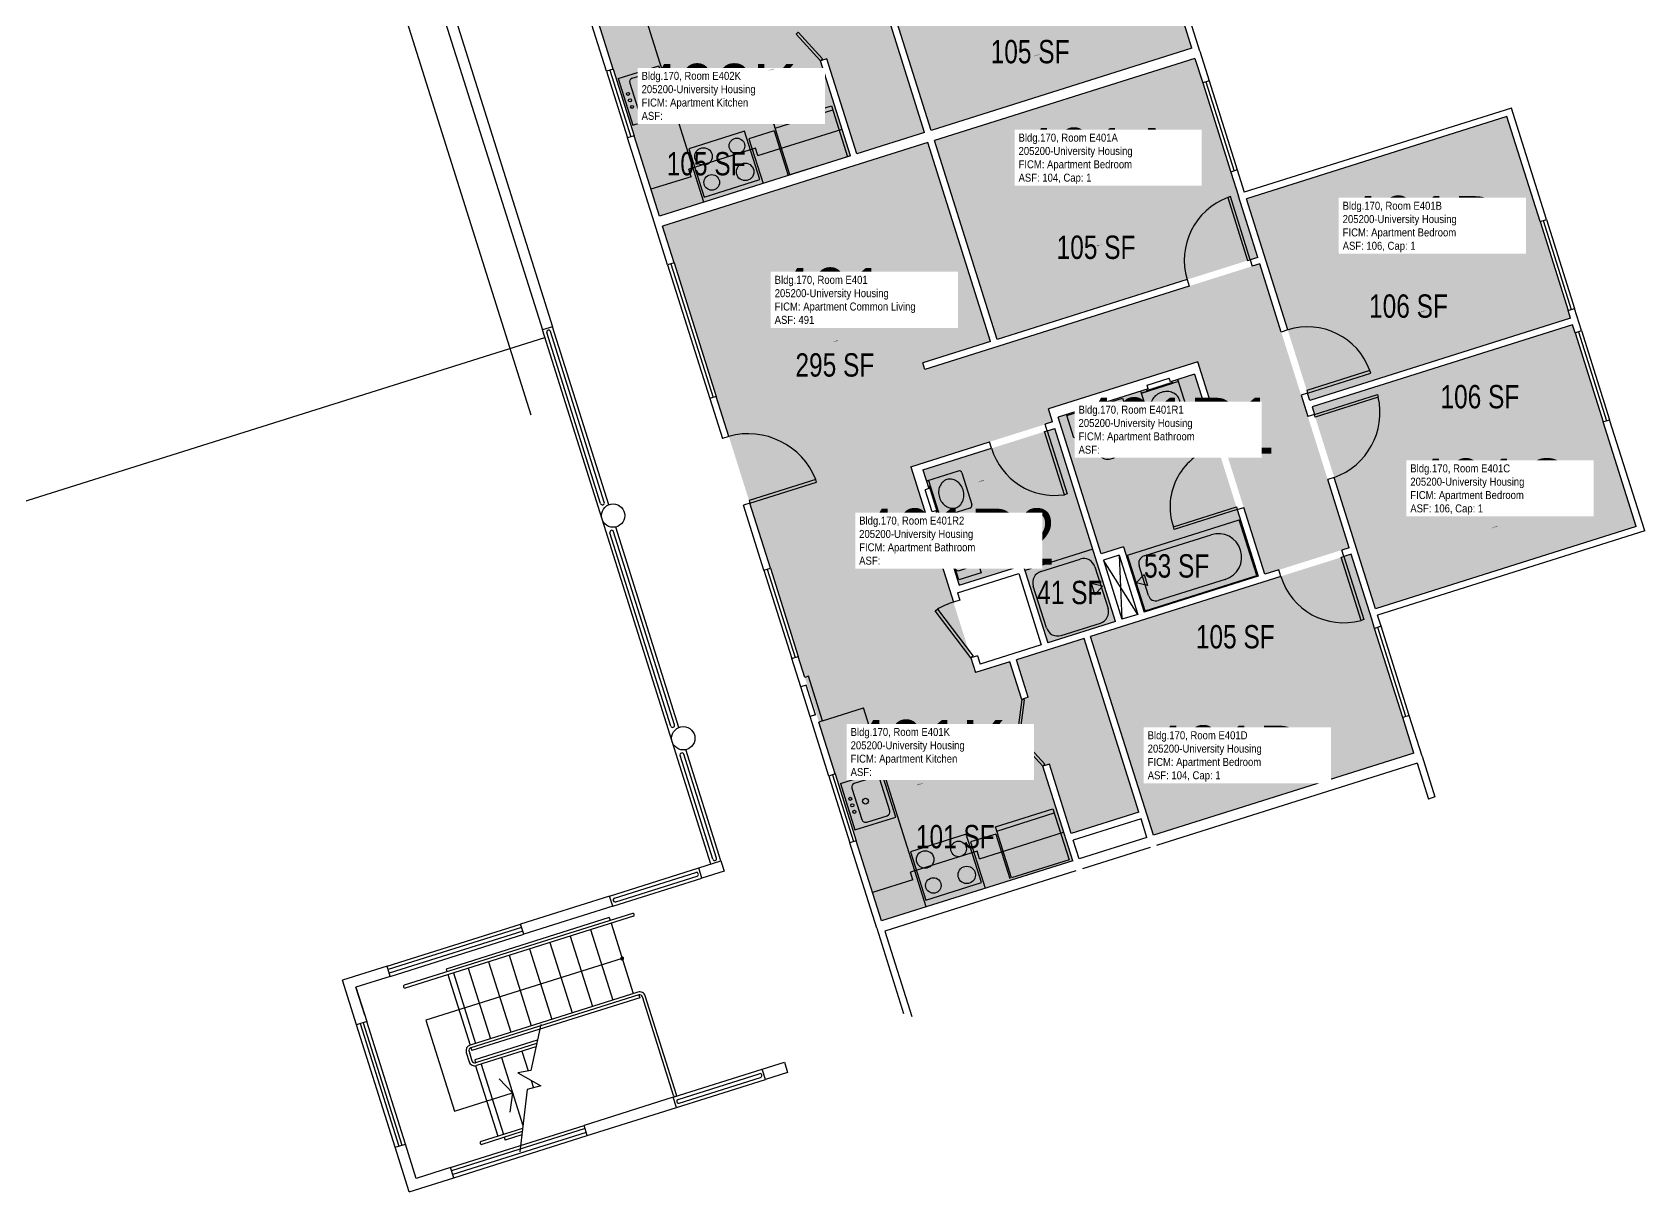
# Model space of a CAD drawing. Header units: inches. Extents: x -362 to 1240, y -1298 to 2007.
# Drawn here: x 411 to 1240, y -1298 to -702 of the extents above; entities that cross this region are included whole.
import ezdxf
from ezdxf.enums import TextEntityAlignment as Align

# ---------------------------------------------------------------- set-up
doc = ezdxf.new("R2010")
doc.units = ezdxf.units.IN
doc.header["$LTSCALE"] = 10
doc.header["$MEASUREMENT"] = 0
for name, color, linetype in [('A-DOOR', 2, 'CONTINUOUS'), ('A-FLOR', 3, 'CONTINUOUS'), ('A-GLAZ', 1, 'CONTINUOUS'), ('A-IDEN-RNUM', 7, 'CONTINUOUS'), ('A-IDEN-SNUM', 4, 'CONTINUOUS'), ('A-IDEN-VNUM', 4, 'CONTINUOUS'), ('A-ROOF', 2, 'CONTINUOUS'), ('A-WALL', 5, 'CONTINUOUS'), ('AREA-TEXT', 3, 'CONTINUOUS'), ('P-SANR-FIXT', 2, 'CONTINUOUS'), ('Rooms-Category-Color', 7, 'CONTINUOUS'), ('Rooms-College-Color', 7, 'CONTINUOUS'), ('Rooms-Department-Color', 7, 'CONTINUOUS'), ('Rooms-Division-Color', 7, 'CONTINUOUS'), ('Rooms-Information', 7, 'CONTINUOUS')]:
    doc.layers.add(name, color=color, linetype=linetype)
doc.styles.add('CP_AREA', font='arial.ttf', dxfattribs={"height": 15})
doc.styles.add('CP_ROOMSNUMBER', font='arial.ttf', dxfattribs={"height": 1})
doc.styles.add('CP_ROOMVNUMBER', font='arial.ttf', dxfattribs={"width": 0.85, "height": 0.075})

msp = doc.modelspace()

# ---------------------------------------------------------------- hatches: boundary and pattern name
at = {"layer": 'Rooms-Category-Color', "true_color": 0x728ef3}
for points in [[(974.72, -608.27), (1006.97, -710.56), (872.97, -752.8), (840.72, -650.51)], [(869.63, -753.86), (837.38, -651.57), (802.57, -662.55), (808.66, -681.85), (805.32, -682.91), (799.23, -663.6), (701, -694.57), (733.25, -796.85), (831.48, -765.88), (816.14, -717.24), (819.48, -716.19), (834.81, -764.83)], [(1040.88, -818.09), (1008.63, -715.8), (874.63, -758.04), (906.88, -860.33)], [(1067.74, -891.66), (1035.04, -787.94), (1169.04, -745.7), (1201.74, -849.42)], [(1087.92, -967.35), (1041.92, -821.43), (869.77, -875.7), (868.72, -872.36), (903.53, -861.39), (871.28, -759.1), (734.9, -802.1), (815.25, -1056.98), (895.85, -1031.57), (862.47, -925.71), (935.43, -902.71), (933.32, -896.03), (1010.09, -871.82), (1044.53, -981.03)], [(1101.49, -998.72), (1068.8, -895), (1202.79, -852.75), (1235.49, -956.47)], [(1041.19, -982.08), (1008.45, -878.24), (938.31, -900.22), (960.46, -970.44), (971.89, -966.83), (982.53, -1000.57)], [(967.75, -1005.23), (936.48, -906.05), (868.77, -927.39), (887.45, -986.64), (920.35, -976.27), (932.94, -1016.21)], [(954.99, -1012.93), (987.24, -1115.21), (1121.23, -1072.97), (1088.99, -970.68)], [(979.82, -1103.4), (951.64, -1013.98), (916.83, -1024.96), (922.92, -1044.27), (919.57, -1045.32), (913.49, -1026.01), (815.25, -1056.98), (847.5, -1159.27), (945.73, -1128.3), (930.4, -1079.66), (933.74, -1078.6), (945.01, -1114.37)]]:
    msp.add_hatch(color=171, dxfattribs=at).paths.add_polyline_path(points)
at = {"layer": 'Rooms-College-Color', "true_color": 0xadadad}
for points in [[(974.72, -608.27), (1006.97, -710.56), (872.97, -752.8), (840.72, -650.51)], [(869.63, -753.86), (837.38, -651.57), (802.57, -662.55), (808.66, -681.85), (805.32, -682.91), (799.23, -663.6), (701, -694.57), (733.25, -796.85), (831.48, -765.88), (816.14, -717.24), (819.48, -716.19), (834.81, -764.83)], [(1040.88, -818.09), (1008.63, -715.8), (874.63, -758.04), (906.88, -860.33)], [(1067.74, -891.66), (1035.04, -787.94), (1169.04, -745.7), (1201.74, -849.42)], [(1087.92, -967.35), (1041.92, -821.43), (869.77, -875.7), (868.72, -872.36), (903.53, -861.39), (871.28, -759.1), (734.9, -802.1), (815.25, -1056.98), (895.85, -1031.57), (862.47, -925.71), (935.43, -902.71), (933.32, -896.03), (1010.09, -871.82), (1044.53, -981.03)], [(1101.49, -998.72), (1068.8, -895), (1202.79, -852.75), (1235.49, -956.47)], [(1041.19, -982.08), (1008.45, -878.24), (938.31, -900.22), (960.46, -970.44), (971.89, -966.83), (982.53, -1000.57)], [(967.75, -1005.23), (936.48, -906.05), (868.77, -927.39), (887.45, -986.64), (920.35, -976.27), (932.94, -1016.21)], [(954.99, -1012.93), (987.24, -1115.21), (1121.23, -1072.97), (1088.99, -970.68)], [(979.82, -1103.4), (951.64, -1013.98), (916.83, -1024.96), (922.92, -1044.27), (919.57, -1045.32), (913.49, -1026.01), (815.25, -1056.98), (847.5, -1159.27), (945.73, -1128.3), (930.4, -1079.66), (933.74, -1078.6), (945.01, -1114.37)]]:
    msp.add_hatch(color=253, dxfattribs=at).paths.add_polyline_path(points)
at = {"layer": 'Rooms-Department-Color', "true_color": 0x604aed}
for points in [[(974.72, -608.27), (1006.97, -710.56), (872.97, -752.8), (840.72, -650.51)], [(869.63, -753.86), (837.38, -651.57), (802.57, -662.55), (808.66, -681.85), (805.32, -682.91), (799.23, -663.6), (701, -694.57), (733.25, -796.85), (831.48, -765.88), (816.14, -717.24), (819.48, -716.19), (834.81, -764.83)], [(1040.88, -818.09), (1008.63, -715.8), (874.63, -758.04), (906.88, -860.33)], [(1067.74, -891.66), (1035.04, -787.94), (1169.04, -745.7), (1201.74, -849.42)], [(1087.92, -967.35), (1041.92, -821.43), (869.77, -875.7), (868.72, -872.36), (903.53, -861.39), (871.28, -759.1), (734.9, -802.1), (815.25, -1056.98), (895.85, -1031.57), (862.47, -925.71), (935.43, -902.71), (933.32, -896.03), (1010.09, -871.82), (1044.53, -981.03)], [(1101.49, -998.72), (1068.8, -895), (1202.79, -852.75), (1235.49, -956.47)], [(1041.19, -982.08), (1008.45, -878.24), (938.31, -900.22), (960.46, -970.44), (971.89, -966.83), (982.53, -1000.57)], [(967.75, -1005.23), (936.48, -906.05), (868.77, -927.39), (887.45, -986.64), (920.35, -976.27), (932.94, -1016.21)], [(954.99, -1012.93), (987.24, -1115.21), (1121.23, -1072.97), (1088.99, -970.68)], [(979.82, -1103.4), (951.64, -1013.98), (916.83, -1024.96), (922.92, -1044.27), (919.57, -1045.32), (913.49, -1026.01), (815.25, -1056.98), (847.5, -1159.27), (945.73, -1128.3), (930.4, -1079.66), (933.74, -1078.6), (945.01, -1114.37)]]:
    msp.add_hatch(color=173, dxfattribs=at).paths.add_polyline_path(points)
at = {"layer": 'Rooms-Division-Color', "true_color": 0x604aed}
for points in [[(974.72, -608.27), (1006.97, -710.56), (872.97, -752.8), (840.72, -650.51)], [(869.63, -753.86), (837.38, -651.57), (802.57, -662.55), (808.66, -681.85), (805.32, -682.91), (799.23, -663.6), (701, -694.57), (733.25, -796.85), (831.48, -765.88), (816.14, -717.24), (819.48, -716.19), (834.81, -764.83)], [(1040.88, -818.09), (1008.63, -715.8), (874.63, -758.04), (906.88, -860.33)], [(1067.74, -891.66), (1035.04, -787.94), (1169.04, -745.7), (1201.74, -849.42)], [(1087.92, -967.35), (1041.92, -821.43), (869.77, -875.7), (868.72, -872.36), (903.53, -861.39), (871.28, -759.1), (734.9, -802.1), (815.25, -1056.98), (895.85, -1031.57), (862.47, -925.71), (935.43, -902.71), (933.32, -896.03), (1010.09, -871.82), (1044.53, -981.03)], [(1101.49, -998.72), (1068.8, -895), (1202.79, -852.75), (1235.49, -956.47)], [(1041.19, -982.08), (1008.45, -878.24), (938.31, -900.22), (960.46, -970.44), (971.89, -966.83), (982.53, -1000.57)], [(967.75, -1005.23), (936.48, -906.05), (868.77, -927.39), (887.45, -986.64), (920.35, -976.27), (932.94, -1016.21)], [(954.99, -1012.93), (987.24, -1115.21), (1121.23, -1072.97), (1088.99, -970.68)], [(979.82, -1103.4), (951.64, -1013.98), (916.83, -1024.96), (922.92, -1044.27), (919.57, -1045.32), (913.49, -1026.01), (815.25, -1056.98), (847.5, -1159.27), (945.73, -1128.3), (930.4, -1079.66), (933.74, -1078.6), (945.01, -1114.37)]]:
    msp.add_hatch(color=173, dxfattribs=at).paths.add_polyline_path(points)

# ---------------------------------------------------------------- linework, layer by layer
at = {"layer": 'A-DOOR'}
for p, q in [((803.49, -703.3), (804.53, -702.35)), ((816.07, -717), (803.49, -703.3)), ((804.53, -702.35), (817.11, -716.05)), ((817.11, -716.05), (816.07, -717)), ((1026.83, -786.86), (1025.48, -787.29)), ((1025.48, -787.29), (1035.7, -819.72)), ((1037.05, -819.29), (1026.83, -786.86)), ((1035.7, -819.72), (1037.05, -819.29)), ((1098.53, -876.28), (1066.1, -886.5)), ((1066.53, -887.85), (1098.96, -877.63)), ((1098.96, -877.63), (1098.53, -876.28)), ((1066.1, -886.5), (1066.53, -887.85)), ((1069.99, -898.82), (1102.41, -888.6)), ((1102.84, -889.95), (1070.41, -900.17)), ((1102.41, -888.6), (1102.84, -889.95)), ((1070.41, -900.17), (1069.99, -898.82)), ((931.32, -907.67), (932.67, -907.25)), ((941.54, -940.1), (931.32, -907.67)), ((932.67, -907.25), (942.89, -939.67)), ((813.68, -932.26), (779.35, -943.09)), ((779.78, -944.44), (814.11, -933.62)), ((814.11, -933.62), (813.68, -932.26)), ((779.35, -943.09), (779.78, -944.44)), ((942.89, -939.67), (941.54, -940.1)), ((997.51, -956.62), (1029.94, -946.39)), ((1030.37, -947.75), (997.94, -957.97)), ((1029.94, -946.39), (1030.37, -947.75)), ((997.94, -957.97), (997.51, -956.62)), ((1083.81, -972.31), (1085.16, -971.89)), ((1094.03, -1004.74), (1083.81, -972.31)), ((1085.16, -971.89), (1095.38, -1004.31)), ((875.05, -999.88), (876.18, -999.02)), ((893.44, -1023.94), (875.05, -999.88)), ((876.18, -999.02), (894.56, -1023.08)), ((1095.38, -1004.31), (1094.03, -1004.74)), ((894.56, -1023.08), (893.44, -1023.94)), ((919.58, -1045.32), (917.13, -1063.76)), ((918.53, -1063.95), (920.98, -1045.51)), ((920.98, -1045.51), (919.58, -1045.32)), ((917.13, -1063.76), (918.53, -1063.95)), ((917.82, -1065.96), (918.86, -1065)), ((930.4, -1079.66), (917.82, -1065.96)), ((918.86, -1065), (931.44, -1078.7)), ((931.44, -1078.7), (930.4, -1079.66))]:
    msp.add_line(p, q, dxfattribs=at)
for centre, radius, start, end in [((1037.52, -819.5), 34.38, 110.49458, 196.93987), ((1066.57, -887.82), 33.98, 19.85341, 107.58104), ((1068.31, -897.87), 35.43, 289.63293, 12.92602), ((778.84, -946.38), 37.6, 22.05029, 105.24604), ((936.51, -906.62), 33.85, 196.55361, 278.54969), ((1027.68, -946.3), 31.88, 103.67751, 198.88143), ((1085.01, -972.2), 33.77, 197.06558, 285.49336), ((899.29, -1039.44), 46.56, 108.63499, 119.76807), ((916.16, -1038.35), 25.7, 275.29346, 290.09868), ((931.6, -1087.33), 25.7, 104.89801, 119.70324)]:
    msp.add_arc(centre, radius, start, end, dxfattribs=at)
at = {"layer": 'A-FLOR'}
for p, q in [((703.02, -944.59), (675.34, -856.79)), ((704.93, -943.99), (677.24, -856.18)), ((739.1, -1059.04), (707.79, -959.72)), ((741.01, -1058.44), (709.7, -959.12)), ((979.2, -1001.63), (961.51, -973.78)), ((969.61, -971.22), (971.09, -1004.18)), ((760.71, -1127.57), (743.87, -1074.17)), ((762.61, -1126.97), (745.78, -1073.57)), ((710.19, -1147.51), (752.01, -1134.33)), ((710.8, -1149.42), (752.61, -1136.23)), ((719.4, -1155.35), (602.09, -1192.34)), ((719.85, -1156.78), (602.54, -1193.77)), ((707.5, -1157.53), (623.58, -1183.99)), ((707.5, -1157.53), (707.95, -1158.96)), ((708.41, -1160.39), (719.83, -1196.63)), ((662.43, -1162.57), (593.76, -1184.22)), ((663.03, -1164.47), (594.36, -1186.12)), ((687.42, -1167.01), (698.85, -1203.25)), ((697.91, -1163.7), (709.34, -1199.94)), ((655.95, -1176.93), (667.38, -1213.17)), ((666.44, -1173.62), (677.87, -1209.86)), ((676.93, -1170.31), (688.36, -1206.56)), ((714.12, -1178.51), (613.22, -1210.32)), ((623.58, -1183.99), (624.03, -1185.42)), ((634.97, -1183.54), (646.39, -1219.79)), ((645.46, -1180.24), (656.89, -1216.48)), ((624.48, -1186.85), (635.9, -1223.09)), ((627.34, -1185.95), (638.76, -1222.19)), ((722.22, -1195.88), (635.9, -1223.09)), ((722.67, -1197.31), (636.35, -1224.52)), ((723.12, -1198.74), (636.81, -1225.95)), ((722.67, -1197.31), (723.12, -1198.74)), ((740.56, -1249.08), (724.55, -1198.29)), ((741.99, -1248.63), (725.98, -1197.84)), ((613.22, -1210.32), (627.96, -1257.05)), ((579.47, -1212.05), (599.32, -1275)), ((580.9, -1211.6), (600.75, -1274.55)), ((672.23, -1212.42), (667.16, -1236.15)), ((633.94, -1226.86), (635.45, -1231.63)), ((635.37, -1226.41), (636.88, -1231.17)), ((636.35, -1224.52), (636.81, -1225.95)), ((670.48, -1220.58), (638.31, -1230.72)), ((670.12, -1222.27), (638.76, -1232.15)), ((669.76, -1223.95), (639.21, -1233.58)), ((662.58, -1226.22), (665.79, -1236.4)), ((638.31, -1230.72), (638.76, -1232.15)), ((638.73, -1233.74), (650.16, -1269.98)), ((641.6, -1232.83), (653.02, -1269.07)), ((652.09, -1229.53), (663.11, -1264.48)), ((650.9, -1240.38), (657.8, -1247.65)), ((667.16, -1236.15), (660.38, -1237.42)), ((660.38, -1237.42), (672.32, -1244.09)), ((667.33, -1241.3), (668.53, -1245.11)), ((742.82, -1250.99), (784.63, -1237.81)), ((743.42, -1252.89), (785.23, -1239.71)), ((627.96, -1257.05), (657.8, -1247.65)), ((657.8, -1247.65), (656.32, -1257.55)), ((665.33, -1245.98), (661.49, -1277.93)), ((672.32, -1244.09), (665.33, -1245.98)), ((695.06, -1266.05), (626.39, -1287.69)), ((695.66, -1267.95), (626.99, -1289.6)), ((662.93, -1265.95), (641.58, -1272.68)), ((662.73, -1267.59), (642.03, -1274.11)), ((653.47, -1270.51), (653.92, -1271.94)), ((662.54, -1269.22), (653.92, -1271.94))]:
    msp.add_line(p, q, dxfattribs=at)
at = {"layer": 'A-FLOR', "extrusion": (-5.65497e-05, 0.000178994, 1)}
msp.add_arc((676.29, -856.49, -0.19), 1, 17.53297, 197.53296, dxfattribs=at)
at = {"layer": 'A-FLOR', "extrusion": (-5.64416e-05, 0.000179028, 1)}
for centre, start, end in [((703.97, -944.29, -0.21), 197.49835, 17.49834), ((708.74, -959.42, -0.21), 17.49835, 197.49835), ((740.06, -1058.74, -0.23), 197.49835, 17.49834), ((744.83, -1073.87, -0.23), 17.49835, 197.49834)]:
    msp.add_arc(centre, 1, start, end, dxfattribs=at)
at = {"layer": 'A-FLOR', "extrusion": (5.64467e-05, -0.000179026, 1)}
msp.add_arc((761.66, -1127.27, 0.24), 1, 197.5, 17.5, dxfattribs=at)
at = {"layer": 'A-FLOR', "extrusion": (0.000179029, 5.64364e-05, 1)}
for centre in [(752.31, -1135.28, 0.07), (784.93, -1238.76, 0.07)]:
    msp.add_arc(centre, 1, 287.4967, 107.49669, dxfattribs=at)
at = {"layer": 'A-FLOR', "extrusion": (-0.000179026, -5.64467e-05, 1)}
for centre in [(710.5, -1148.46, -0.06), (743.12, -1251.94, -0.06)]:
    msp.add_arc(centre, 1, 107.5, 287.5, dxfattribs=at)
at = {"layer": 'A-FLOR'}
for centre, radius, start, end in [((719.62, -1156.07), 0.75, 287.49835, 107.49835), ((714.12, -1178.51), 0.75, 17.49835, 197.49835), ((714.12, -1178.51), 0.75, 197.49835, 17.49835), ((602.32, -1193.05), 0.75, 107.49835, 287.49835), ((723.12, -1198.74), 3, 17.49835, 107.49835), ((723.12, -1198.74), 1.5, 17.49835, 107.49835), ((636.81, -1225.95), 3, 107.49835, 197.49835), ((636.81, -1225.95), 1.5, 107.49835, 197.49835), ((638.31, -1230.72), 3, 197.49835, 287.49835), ((638.31, -1230.72), 1.5, 197.49835, 287.49835), ((741.27, -1248.85), 0.75, 197.49835, 17.49835), ((641.8, -1273.4), 0.75, 107.49835, 287.49835)]:
    msp.add_arc(centre, radius, start, end, dxfattribs=at)
at = {"layer": 'A-GLAZ'}
for p, q in [((709.42, -721.27), (720.24, -755.6)), ((706.08, -722.32), (716.9, -756.65)), ((707.75, -721.79), (718.57, -756.13)), ((1012.6, -728.44), (1027.04, -774.22)), ((1014.27, -727.91), (1028.7, -773.69)), ((1015.94, -727.39), (1030.37, -773.17)), ((1186.02, -799.59), (1200.45, -845.37)), ((1187.69, -799.06), (1202.12, -844.84)), ((1189.36, -798.54), (1203.79, -844.31)), ((737.5, -821.98), (759.15, -890.65)), ((739.17, -821.46), (760.82, -890.13)), ((740.84, -820.93), (762.49, -889.6)), ((1204.06, -856.81), (1218.49, -902.59)), ((1205.73, -856.29), (1220.16, -902.06)), ((1207.4, -855.76), (1221.83, -901.54)), ((790.3, -977.82), (804.66, -1023.36)), ((786.96, -978.87), (801.32, -1024.41)), ((788.63, -978.35), (802.99, -1023.89)), ((1115.43, -1054.61), (1101, -1008.83)), ((1117.1, -1054.09), (1102.67, -1008.31)), ((1118.77, -1053.56), (1104.34, -1007.78)), ((820.34, -1084.74), (831.16, -1119.07)), ((822.19, -1084.15), (833.01, -1118.49)), ((823.68, -1083.68), (834.5, -1118.02))]:
    msp.add_line(p, q, dxfattribs=at)
at = {"layer": 'A-ROOF'}
msp.add_line((360.97, -957.99), (674.27, -859.22), dxfattribs=at)
at = {"layer": 'A-WALL'}
for p, q in [((530.02, -401.67), (673.07, -855.4)), ((535.27, -400.02), (678.31, -853.75)), ((667.36, -899.15), (535.6, -481.25)), ((869.63, -753.85), (837.38, -651.57)), ((872.97, -752.8), (840.72, -650.51)), ((706.08, -722.32), (687.1, -662.12)), ((709.42, -721.27), (701, -694.56)), ((1006.97, -710.56), (1002.98, -697.92)), ((1011.13, -712.13), (1006.32, -696.87)), ((1006.97, -710.56), (872.97, -752.8)), ((1011.13, -712.13), (1015.94, -727.39)), ((709.42, -721.27), (706.08, -722.32)), ((819.41, -715.95), (816.07, -717)), ((831.48, -765.88), (816.07, -717)), ((834.82, -764.83), (819.41, -715.95)), ((1008.62, -715.8), (874.62, -758.05)), ((1008.62, -715.8), (1012.6, -728.44)), ((1015.94, -727.39), (1012.6, -728.44)), ((1171.32, -741.31), (1033.98, -784.61)), ((1169.03, -745.7), (1035.03, -787.95)), ((1186.02, -799.59), (1169.03, -745.7)), ((1189.36, -798.54), (1171.32, -741.31)), ((869.63, -753.85), (834.82, -764.83)), ((720.24, -755.6), (716.9, -756.65)), ((730.73, -800.53), (716.9, -756.65)), ((733.25, -796.85), (720.24, -755.6)), ((871.28, -759.1), (734.9, -802.1)), ((903.53, -861.39), (871.28, -759.1)), ((906.87, -860.33), (874.62, -758.05)), ((831.48, -765.88), (733.25, -796.85)), ((1030.37, -773.17), (1027.04, -774.22)), ((1027.04, -774.22), (1030.94, -786.62)), ((1030.37, -773.17), (1033.98, -784.61)), ((1040.87, -818.09), (1030.94, -786.62)), ((1056.31, -855.42), (1035.03, -787.95)), ((737.5, -821.98), (730.73, -800.53)), ((740.84, -820.93), (734.9, -802.1)), ((1186.02, -799.59), (1189.36, -798.54)), ((1040.87, -818.09), (1037.05, -819.29)), ((1037.05, -819.29), (1038.1, -822.63)), ((740.84, -820.93), (737.5, -821.98)), ((1041.92, -821.43), (1038.1, -822.63)), ((1052.97, -856.48), (1041.92, -821.43)), ((1005.68, -832.85), (869.77, -875.7)), ((1004.63, -829.51), (906.87, -860.33)), ((1004.63, -829.51), (1005.68, -832.85)), ((1200.45, -845.37), (1203.79, -844.31)), ((1201.73, -849.42), (1200.45, -845.37)), ((1207.4, -855.76), (1203.79, -844.31)), ((678.31, -853.75), (673.07, -855.4)), ((707.18, -945.33), (678.31, -853.75)), ((1201.73, -849.42), (1067.73, -891.67)), ((1202.78, -852.76), (1068.79, -895)), ((1204.06, -856.81), (1202.78, -852.76)), ((703.76, -952.76), (673.07, -855.4)), ((903.53, -861.39), (868.72, -872.36)), ((1056.31, -855.42), (1052.97, -856.48)), ((1204.06, -856.81), (1207.4, -855.76)), ((869.77, -875.7), (868.72, -872.36)), ((1010.1, -871.83), (933.33, -896.03)), ((1008.42, -878.12), (996.02, -882.03)), ((1008.42, -878.12), (1020.14, -915.32)), ((1023.48, -914.27), (1010.1, -871.83)), ((984.57, -885.64), (938.32, -900.22)), ((983.97, -883.73), (995.42, -880.13)), ((984.57, -885.64), (983.97, -883.73)), ((996.02, -882.03), (995.42, -880.13)), ((762.49, -889.6), (759.15, -890.65)), ((759.15, -890.65), (765.61, -911.16)), ((768.95, -910.11), (762.49, -889.6)), ((1066.53, -887.85), (1063.19, -888.9)), ((1063.19, -888.9), (1066.65, -899.87)), ((1067.73, -891.67), (1066.53, -887.85)), ((1068.79, -895), (1069.99, -898.82)), ((935.43, -902.71), (931.62, -903.91)), ((935.43, -902.71), (933.33, -896.03)), ((960.46, -970.44), (938.32, -900.22)), ((1069.99, -898.82), (1066.65, -899.87)), ((1218.49, -902.59), (1221.83, -901.54)), ((1235.48, -956.48), (1218.49, -902.59)), ((1239.87, -958.76), (1221.83, -901.54)), ((768.95, -910.11), (765.61, -911.16)), ((932.67, -907.25), (931.62, -903.91)), ((932.67, -907.25), (936.48, -906.04)), ((967.75, -1005.23), (936.48, -906.04)), ((862.47, -925.71), (903, -912.93)), ((868.77, -927.39), (904.06, -916.27)), ((904.06, -916.27), (903, -912.93)), ((1020.14, -915.32), (1023.48, -914.27)), ((862.47, -925.71), (884.42, -995.33)), ((868.77, -927.39), (871.78, -936.93)), ((1080.21, -931.25), (1076.87, -932.3)), ((1087.92, -967.35), (1076.87, -932.3)), ((1101.48, -998.72), (1080.21, -931.25)), ((779.78, -944.44), (776.44, -945.49)), ((790.3, -977.82), (779.78, -944.44)), ((871.78, -936.93), (869.87, -937.53)), ((873.48, -948.98), (869.87, -937.53)), ((739.76, -1066.94), (703.76, -952.76)), ((786.96, -978.87), (776.44, -945.49)), ((875.38, -948.37), (873.48, -948.98)), ((875.38, -948.37), (887.45, -986.64)), ((1030.37, -947.75), (1033.7, -946.69)), ((1030.37, -947.75), (1041.19, -982.08)), ((1044.53, -981.03), (1033.7, -946.69)), ((743.27, -1059.78), (710.78, -956.73)), ((1235.48, -956.48), (1101.48, -998.72)), ((1239.87, -958.76), (1102.54, -1002.06)), ((971.9, -966.83), (960.46, -970.44)), ((971.9, -966.83), (982.54, -1000.57)), ((1087.92, -967.35), (1084.11, -968.55)), ((1085.16, -971.89), (1084.11, -968.55)), ((786.96, -978.87), (790.3, -977.82)), ((887.45, -986.64), (920.35, -976.27)), ((920.35, -976.27), (932.94, -1016.21)), ((969.61, -971.22), (961.51, -973.78)), ((961.51, -973.78), (971.09, -1004.18)), ((969.61, -971.22), (979.2, -1001.62)), ((1088.98, -970.68), (1085.16, -971.89)), ((1099.5, -1004.07), (1088.98, -970.68)), ((886.59, -990.58), (918.07, -980.66)), ((918.07, -980.66), (929.6, -1017.26)), ((1052.73, -982.11), (954.98, -1012.93)), ((1041.19, -982.08), (982.54, -1000.57)), ((1051.68, -978.77), (1044.53, -981.03)), ((1052.73, -982.11), (1051.68, -978.77)), ((887.76, -994.28), (884.42, -995.33)), ((886.59, -990.58), (887.76, -994.28)), ((979.2, -1001.62), (971.09, -1004.18)), ((1104.34, -1007.78), (1102.54, -1002.06)), ((967.75, -1005.23), (932.94, -1016.21)), ((1101, -1008.83), (1099.5, -1004.07)), ((1104.34, -1007.78), (1101, -1008.83)), ((929.6, -1017.26), (898.13, -1027.18)), ((951.64, -1013.98), (916.83, -1024.96)), ((979.83, -1103.39), (951.64, -1013.98)), ((987.22, -1115.22), (954.98, -1012.93)), ((801.32, -1024.41), (804.66, -1023.36)), ((805.9, -1038.96), (801.32, -1024.41)), ((808.04, -1034.09), (804.66, -1023.36)), ((896.78, -1022.89), (893.44, -1023.94)), ((893.44, -1023.94), (895.85, -1031.57)), ((913.49, -1026.01), (895.85, -1031.57)), ((896.78, -1022.89), (898.13, -1027.18)), ((919.58, -1045.32), (913.49, -1026.01)), ((922.92, -1044.27), (916.83, -1024.96)), ((809.95, -1033.49), (808.04, -1034.09)), ((817.16, -1056.38), (809.95, -1033.49)), ((808.77, -1038.06), (805.9, -1038.96)), ((810.72, -1054.22), (805.9, -1038.96)), ((813.58, -1053.31), (808.77, -1038.06)), ((922.92, -1044.27), (919.58, -1045.32)), ((813.58, -1053.31), (810.72, -1054.22)), ((820.34, -1084.74), (810.72, -1054.22)), ((817.16, -1056.38), (815.26, -1056.98)), ((823.68, -1083.68), (815.26, -1056.98)), ((1118.77, -1053.56), (1115.43, -1054.61)), ((1121.22, -1072.97), (1115.43, -1054.61)), ((1125.39, -1074.54), (1118.77, -1053.56)), ((759.66, -1130.08), (739.76, -1066.94)), ((764.91, -1128.42), (746.86, -1071.18)), ((1121.22, -1072.97), (987.22, -1115.22)), ((1125.39, -1074.54), (1132, -1095.52)), ((823.68, -1083.68), (820.34, -1084.74)), ((933.74, -1078.6), (930.4, -1079.66)), ((945.74, -1128.3), (930.4, -1079.66)), ((945.02, -1114.37), (933.74, -1078.6)), ((1122.88, -1078.22), (988.88, -1120.46)), ((1122.88, -1078.22), (1128.66, -1096.58)), ((1132, -1095.52), (1128.66, -1096.58)), ((979.83, -1103.39), (945.02, -1114.37)), ((980.88, -1106.73), (946.07, -1117.71)), ((983.89, -1116.27), (980.88, -1106.73)), ((834.5, -1118.02), (831.16, -1119.07)), ((844.99, -1162.94), (831.16, -1119.07)), ((847.5, -1159.27), (834.5, -1118.02)), ((949.08, -1127.24), (946.07, -1117.71)), ((983.89, -1116.27), (949.08, -1127.24)), ((985.54, -1121.52), (950.73, -1132.49)), ((707.68, -1146.46), (753.46, -1132.03)), ((753.46, -1132.03), (764.91, -1128.42)), ((755.12, -1137.28), (753.46, -1132.03)), ((766.56, -1133.67), (755.12, -1137.28)), ((764.91, -1128.42), (766.56, -1133.67)), ((945.74, -1128.3), (847.5, -1159.27)), ((947.39, -1133.54), (849.16, -1164.51)), ((709.34, -1151.71), (755.12, -1137.28)), ((707.68, -1146.46), (661.91, -1160.9)), ((709.34, -1151.71), (663.56, -1166.14)), ((709.34, -1151.71), (707.68, -1146.46)), ((593.24, -1182.55), (661.91, -1160.9)), ((594.89, -1187.79), (663.56, -1166.14)), ((663.56, -1166.14), (661.91, -1160.9)), ((844.99, -1162.94), (858.82, -1206.81)), ((849.16, -1164.51), (862.99, -1208.38)), ((593.24, -1182.55), (570.35, -1189.76)), ((594.89, -1187.79), (593.24, -1182.55)), ((577.56, -1212.65), (570.35, -1189.76)), ((594.89, -1187.79), (577.25, -1193.35)), ((577.25, -1193.35), (582.81, -1211)), ((581.76, -1207.66), (577.25, -1193.35)), ((582.81, -1211), (577.56, -1212.65)), ((597.41, -1275.6), (577.56, -1212.65)), ((602.65, -1273.94), (582.81, -1211)), ((786.09, -1235.51), (797.53, -1231.9)), ((797.53, -1231.9), (799.19, -1237.15)), ((740.31, -1249.94), (786.09, -1235.51)), ((741.96, -1255.19), (787.74, -1240.76)), ((787.74, -1240.76), (786.09, -1235.51)), ((799.19, -1237.15), (787.74, -1240.76)), ((740.31, -1249.94), (694.53, -1264.38)), ((741.96, -1255.19), (740.31, -1249.94)), ((696.18, -1269.62), (741.96, -1255.19)), ((625.86, -1286.03), (694.53, -1264.38)), ((696.18, -1269.62), (694.53, -1264.38)), ((597.41, -1275.6), (602.65, -1273.94)), ((604.63, -1298.49), (597.41, -1275.6)), ((608.22, -1291.59), (602.65, -1273.94)), ((627.51, -1291.27), (696.18, -1269.62)), ((604.63, -1298.49), (627.51, -1291.27)), ((625.86, -1286.03), (608.22, -1291.59)), ((627.51, -1291.27), (625.86, -1286.03))]:
    msp.add_line(p, q, dxfattribs=at)
for centre in [(709.46, -950.88, 0), (745.54, -1065.33, 0)]:
    msp.add_circle(centre, 6, dxfattribs=at)
at = {"layer": 'P-SANR-FIXT'}
for p, q in [((756.14, -789.63), (723.89, -687.35)), ((712.02, -726.21), (733.01, -719.6)), ((740.52, -743.44), (733.01, -719.6)), ((712.02, -726.21), (719.54, -750.06)), ((718, -728.52), (723.11, -744.74)), ((719.3, -726.02), (729.79, -722.71)), ((737.41, -740.23), (732.3, -724.01)), ((719.54, -750.06), (740.52, -743.44)), ((725.62, -746.04), (736.11, -742.74)), ((792.1, -749.46), (821.66, -740.14)), ((792.77, -751.61), (822.34, -742.29)), ((821.66, -740.14), (829.93, -766.37)), ((777.03, -753.25), (748.42, -762.27)), ((784.85, -778.05), (777.03, -753.25)), ((792.19, -753.1), (779.31, -757.16)), ((783.87, -765.77), (827.15, -752.13)), ((800.36, -775.69), (792.1, -749.46)), ((792.19, -753.1), (799.41, -775.99)), ((782.67, -761.96), (748.34, -772.78)), ((748.42, -762.27), (756.24, -787.07)), ((779.31, -757.16), (786.53, -780.05)), ((783.87, -765.77), (782.67, -761.96)), ((829.93, -766.37), (800.36, -775.69)), ((749.54, -776.6), (728.91, -783.1)), ((749.54, -776.6), (748.34, -772.78)), ((756.24, -787.07), (784.85, -778.05)), ((985.91, -903.18), (980.76, -886.84)), ((1000.17, -881.9), (981.1, -887.92)), ((981.1, -887.92), (997.31, -882.81)), ((983.81, -886.54), (997.16, -882.33)), ((983.96, -887.01), (983.81, -886.54)), ((997.31, -882.81), (997.16, -882.33)), ((1004.98, -897.16), (999.83, -880.83)), ((942.8, -899.47), (971.41, -890.45)), ((948.4, -897.7), (966.52, -891.99)), ((966.52, -891.99), (967.78, -892.64)), ((967.78, -892.64), (969.88, -899.32)), ((971.41, -890.45), (975.02, -901.89)), ((946.41, -910.91), (942.8, -899.47)), ((975.02, -901.89), (946.41, -910.91)), ((947.75, -898.95), (948.4, -897.7)), ((949.8, -905.47), (947.75, -898.95)), ((957.43, -903.26), (954.44, -905.23)), ((962.19, -901.74), (957.54, -903.21)), ((965.89, -901.62), (962.31, -901.72)), ((969.06, -900.62), (965.89, -901.62)), ((969.88, -899.32), (969.31, -900.42)), ((1004, -899.04), (987.79, -904.16)), ((951.11, -906.28), (950.01, -905.71)), ((954.44, -905.23), (951.11, -906.28)), ((886.91, -927.97), (870.57, -933.12)), ((871.65, -932.78), (877.66, -951.85)), ((872.55, -935.64), (872.07, -935.79)), ((876.28, -949.14), (872.07, -935.79)), ((877.66, -951.85), (872.55, -935.64)), ((888.79, -928.95), (893.9, -945.16)), ((876.76, -948.99), (876.28, -949.14)), ((892.92, -947.04), (876.59, -952.19)), ((878.21, -955.35), (889.66, -951.74)), ((889.66, -951.74), (898.68, -980.35)), ((973.92, -971.18), (1031.39, -953.06)), ((1040.41, -981.67), (1031.39, -953.06)), ((887.23, -983.96), (878.21, -955.35)), ((879.86, -960.59), (880.52, -959.34)), ((885.58, -978.71), (879.86, -960.59)), ((880.52, -959.34), (887.19, -957.23)), ((887.19, -957.23), (888.29, -957.81)), ((888.5, -958.05), (889.5, -961.22)), ((889.5, -961.22), (889.6, -964.86)), ((982.47, -971.57), (1016.95, -960.7)), ((889.6, -964.86), (891.08, -969.58)), ((891.13, -969.68), (893.11, -972.67)), ((956.06, -968.16), (921.25, -979.13)), ((893.51, -977.26), (886.83, -979.37)), ((893.11, -972.67), (894.16, -976.01)), ((894.16, -976.01), (893.51, -977.26)), ((929.43, -979.57), (949.62, -973.2)), ((957.15, -977.12), (963.91, -998.58)), ((982.94, -999.79), (973.92, -971.18)), ((984.68, -991.94), (979.85, -976.61)), ((886.83, -979.37), (885.58, -978.71)), ((898.68, -980.35), (887.23, -983.96)), ((961.11, -987.14), (955.25, -985.84)), ((955.25, -985.84), (957.06, -991.57)), ((978.43, -985.48), (982.49, -981.06)), ((984.29, -986.78), (978.43, -985.48)), ((982.49, -981.06), (984.29, -986.78)), ((982.94, -999.79), (1040.41, -981.67)), ((1024.2, -983.69), (989.72, -994.56)), ((932.27, -1008.55), (925.51, -987.1)), ((957.06, -991.57), (961.11, -987.14)), ((939.8, -1012.47), (959.99, -1006.11)), ((817.16, -1056.38), (838.15, -1049.76)), ((870.39, -1152.05), (838.15, -1049.76)), ((826.28, -1088.63), (847.26, -1082.01)), ((833.56, -1088.43), (844.05, -1085.12)), ((854.78, -1105.86), (847.26, -1082.01)), ((826.28, -1088.63), (833.8, -1112.47)), ((832.25, -1090.94), (837.37, -1107.15)), ((851.67, -1102.64), (846.56, -1086.43)), ((906.05, -1110.93), (935.62, -1101.6)), ((935.62, -1101.6), (943.89, -1127.83)), ((833.8, -1112.47), (854.78, -1105.86)), ((839.87, -1108.46), (850.36, -1105.15)), ((914.32, -1137.15), (906.05, -1110.93)), ((906.73, -1113.07), (936.29, -1103.75)), ((890.99, -1114.72), (862.38, -1123.74)), ((898.8, -1139.51), (890.99, -1114.72)), ((906.15, -1114.56), (893.27, -1118.63)), ((893.27, -1118.63), (900.79, -1142.47)), ((897.83, -1127.24), (941.1, -1113.59)), ((906.15, -1114.56), (913.37, -1137.45)), ((896.63, -1123.42), (862.29, -1134.25)), ((862.38, -1123.74), (870.19, -1148.53)), ((897.83, -1127.24), (896.63, -1123.42)), ((863.5, -1138.06), (862.29, -1134.25)), ((943.89, -1127.83), (914.32, -1137.15)), ((863.5, -1138.06), (842.87, -1144.56)), ((870.19, -1148.53), (898.8, -1139.51))]:
    msp.add_line(p, q, dxfattribs=at)
for centre, radius in [((717.12, -734.04), 0.791), ((718.17, -737.38), 0.791), ((724.96, -735.24), 1.5), ((719.22, -740.72), 0.791), ((755.94, -766.19), 4.5), ((773.11, -760.78), 4), ((777.32, -774.13), 4.5), ((760.15, -779.54), 4), ((831.37, -1096.46), 0.791), ((832.43, -1099.8), 0.791), ((833.48, -1103.14), 0.791), ((839.22, -1097.66), 1.5), ((887.07, -1122.24), 4), ((869.9, -1127.65), 4.5), ((891.28, -1135.59), 4.5), ((874.11, -1141.01), 4)]:
    msp.add_circle(centre, radius, dxfattribs=at)
for centre, radius, start, end in [((719.9, -727.92), 2, 107.49835, 197.49835), ((730.39, -724.62), 2, 17.49835, 107.49835), ((725.01, -744.14), 2, 197.49835, 287.49835), ((735.51, -740.83), 2, 287.49835, 17.49835), ((994.15, -896.07), 9, 88.26899, 107.49835), ((994.19, -894.72), 7.65, 67.39744, 88.26899), ((991.29, -894.24), 5.42, 171.30676, 197.49835), ((992.45, -894.42), 6.59, 147.59925, 171.30676), ((993.35, -894.99), 7.65, 126.7277, 147.59925), ((994.15, -896.07), 9, 107.49835, 126.7277), ((994.6, -893.74), 6.59, 43.68993, 67.39744), ((995.45, -892.93), 5.42, 17.49835, 43.68993), ((994.29, -892.76), 6.59, 327.59925, 351.30676), ((995.45, -892.93), 5.42, 351.30676, 17.49835), ((957.66, -903.61), 0.418, 107.49835, 123.44374), ((962.22, -909.95), 6.3, 80.79716, 107.49835), ((962.32, -902.14), 0.418, 91.55295, 107.49835), ((968.94, -900.22), 0.418, 287.49835, 332.49835), ((987.34, -902.73), 1.5, 197.49835, 287.49835), ((991.29, -894.24), 5.42, 197.49835, 223.68993), ((992.14, -893.43), 6.59, 223.68993, 247.39744), ((992.55, -892.45), 7.65, 247.39744, 268.26899), ((992.59, -891.11), 9, 268.26899, 287.49835), ((992.59, -891.11), 9, 287.49835, 306.7277), ((993.39, -892.19), 7.65, 306.7277, 327.59925), ((1003.55, -897.61), 1.5, 287.49835, 17.49835), ((950.2, -905.34), 0.418, 197.49835, 242.49835), ((966.52, -911.67), 11.18, 178.66296, 197.49835), ((964.67, -911.62), 9.33, 158.02589, 178.66296), ((963.33, -911.08), 7.89, 134.19954, 158.02589), ((962.22, -909.95), 6.3, 107.49835, 134.19954), ((961.97, -911.51), 7.89, 56.97081, 80.79716), ((961.18, -912.72), 9.33, 36.33373, 56.97081), ((959.69, -913.82), 11.18, 17.49835, 36.33373), ((959.69, -913.82), 11.18, 358.66296, 17.49835), ((964.16, -913), 8.55, 193.72291, 216.33373), ((965.52, -912), 10.24, 216.33373, 236.97081), ((963.98, -915.54), 6.3, 287.49835, 314.19954), ((962.88, -914.4), 7.89, 314.19954, 338.02589), ((961.54, -913.86), 9.33, 338.02589, 358.66296), ((887.36, -929.4), 1.5, 17.49835, 107.49835), ((964.24, -913.97), 7.89, 236.97081, 260.79716), ((963.98, -915.54), 6.3, 260.79716, 287.49835), ((884.47, -938.76), 7.65, 157.39744, 178.26899), ((883.49, -938.35), 6.59, 133.68993, 157.39744), ((882.68, -937.5), 5.42, 107.49835, 133.68993), ((882.68, -937.5), 5.42, 81.30676, 107.49835), ((882.5, -938.66), 6.59, 57.59925, 81.30676), ((881.93, -939.55), 7.65, 36.7277, 57.59925), ((880.85, -940.36), 9, 17.49835, 36.7277), ((885.81, -938.8), 9, 178.26899, 197.49835), ((885.81, -938.8), 9, 197.49835, 216.7277), ((884.73, -939.6), 7.65, 216.7277, 237.59925), ((883.18, -940.81), 6.59, 313.68993, 337.39744), ((882.2, -940.4), 7.65, 337.39744, 358.26899), ((880.85, -940.36), 9, 358.26899, 17.49835), ((884.16, -940.5), 6.59, 237.59925, 261.30676), ((883.99, -941.66), 5.42, 261.30676, 287.49835), ((883.99, -941.66), 5.42, 287.49835, 313.68993), ((892.47, -945.61), 1.5, 287.49835, 17.49835), ((888.1, -958.18), 0.418, 17.49835, 62.49835), ((899.39, -965.15), 7.89, 146.97081, 170.79716), ((900.6, -965.93), 9.33, 126.33373, 146.97081), ((901.69, -967.42), 11.18, 107.49835, 126.33373), ((901.69, -967.42), 11.18, 88.66296, 107.49835), ((901.74, -965.57), 9.33, 68.02589, 88.66296), ((902.28, -964.23), 7.89, 44.19954, 68.02589), ((903.41, -963.13), 6.3, 17.49835, 44.19954), ((903.41, -963.13), 6.3, 350.79716, 17.49835), ((1020.57, -972.2), 12.05, 287.49835, 107.49835), ((891.48, -969.45), 0.418, 197.49835, 213.44374), ((897.82, -964.89), 6.3, 170.79716, 197.49835), ((897.82, -964.89), 6.3, 197.49835, 224.19954), ((898.96, -963.79), 7.89, 224.19954, 248.02589), ((900.88, -962.96), 8.55, 283.72291, 306.33373), ((899.87, -961.59), 10.24, 306.33373, 326.97081), ((901.85, -962.88), 7.89, 326.97081, 350.79716), ((899.5, -962.45), 9.33, 248.02589, 268.66296), ((899.54, -960.6), 11.18, 268.66296, 287.49835), ((951.42, -978.92), 6, 17.49835, 107.49835), ((983.68, -975.4), 4.02, 107.49835, 197.49835), ((931.23, -985.29), 6, 107.49835, 197.49835), ((988.51, -990.73), 4.02, 197.49835, 287.49835), ((958.19, -1000.38), 6, 287.49835, 17.49835), ((938, -1006.75), 6, 197.49835, 287.49835), ((844.65, -1087.03), 2, 17.49835, 107.49835), ((834.16, -1090.34), 2, 107.49835, 197.49835), ((849.76, -1103.24), 2, 287.49835, 17.49835), ((839.27, -1106.55), 2, 197.49835, 287.49835)]:
    msp.add_arc(centre, radius, start, end, dxfattribs=at)

# ---------------------------------------------------------------- texts
at = {"layer": 'A-IDEN-RNUM', "style": 'CP_ROOMSNUMBER'}
for s, rotation, p in [('0402-K0', 17.46282, (789.54, -722.15)), ('0402-D0', 17.90947, (926.24, -714.69)), ('0401-A0', 17.87673, (957.94, -812.46)), ('0401-B0', 17.90947, (1124.86, -846.37)), ('0401-00', 17.90947, (822.85, -861.79)), ('0401-R1', 17.46282, (976.55, -908.48)), ('0401-R2', 17.46282, (897.38, -933.73)), ('0401-C0', 17.87673, (1161.47, -957.4)), ('0401-D0', 17.90947, (1036.11, -1072.75)), ('0401-K0', 17.46282, (865.87, -1089.49))]:
    msp.add_text(s, height=0.36, rotation=rotation, dxfattribs=at).set_placement(p)
at = {"layer": 'A-IDEN-SNUM', "style": 'CP_ROOMSNUMBER'}
for s, rotation, p in [('1700E402K0', 17.46282, (789.54, -722.15)), ('1700E402D0', 17.90947, (926.24, -714.69)), ('1700E401A0', 17.87673, (957.94, -812.46)), ('1700E401B0', 17.90947, (1124.86, -846.37)), ('1700E40100', 17.90947, (822.85, -861.79)), ('1700E401R1', 17.46282, (976.55, -908.48)), ('1700E401R2', 17.46282, (897.38, -933.73)), ('1700E401C0', 17.87673, (1161.47, -957.4)), ('1700E401D0', 17.90947, (1036.11, -1072.75)), ('1700E401K0', 17.46282, (865.87, -1089.49))]:
    msp.add_text(s, height=0.36, rotation=rotation, dxfattribs=at).set_placement(p)
at = {"layer": 'A-IDEN-VNUM', "style": 'CP_ROOMVNUMBER', "width": 0.85}
for s, p in [('402K', (724.1, -747.45)), ('401A', (917.91, -780.4)), ('401B', (1084.56, -815.42)), ('401', (792.53, -852.33)), ('401R1', (948.75, -919.08)), ('401C', (1119.34, -950.44)), ('401R2', (835.97, -976.12)), ('401K', (831.58, -1084.79)), ('401D', (984.3, -1087.67))]:
    msp.add_text(s, height=28.8, dxfattribs=at).set_placement(p)
at = {"layer": 'AREA-TEXT', "style": 'CP_AREA', "width": 0.75}
for s, p in [('105 SF', (923.84, -712.32)), ('105 SF', (757.29, -769.93)), ('105 SF', (957.75, -812.9)), ('106 SF', (1118.39, -843.13)), ('295 SF', (823.47, -873.39)), ('106 SF', (1155.11, -889.71)), ('53 SF', (999.19, -976.73)), ('41 SF', (944.26, -990.38)), ('105 SF', (1029.34, -1013.14)), ('101 SF', (885.41, -1115.91))]:
    msp.add_text(s, height=12, dxfattribs=at).set_placement(p, align=Align.MIDDLE_CENTER)

# ---------------------------------------------------------------- next in the draw order: texts
at = {"layer": 'Rooms-Information', "char_height": 4.1143, "width": 92.16, "attachment_point": 7, "style": 'CP_ROOMVNUMBER', "bg_fill": 3, "box_fill_scale": 1.5, "bg_fill_color": 256, "bg_fill_true_color": 13158600, "bg_fill_transparency": 0}
for s, insert in [('Bldg.170, Room E402K^M^J205200-University Housing^M^JFICM: Apartment Kitchen^M^JASF: ', (724.1, -747.45)), ('Bldg.170, Room E401A^M^J205200-University Housing^M^JFICM: Apartment Bedroom^M^JASF: 104, Cap: 1', (917.91, -780.4)), ('Bldg.170, Room E401B^M^J205200-University Housing^M^JFICM: Apartment Bedroom^M^JASF: 106, Cap: 1', (1084.56, -815.42)), ('Bldg.170, Room E401^M^J205200-University Housing^M^JFICM: Apartment Common Living^M^JASF: 491', (792.53, -852.33)), ('Bldg.170, Room E401R1^M^J205200-University Housing^M^JFICM: Apartment Bathroom^M^JASF: ', (948.75, -919.08)), ('Bldg.170, Room E401C^M^J205200-University Housing^M^JFICM: Apartment Bedroom^M^JASF: 106, Cap: 1', (1119.34, -950.44)), ('Bldg.170, Room E401R2^M^J205200-University Housing^M^JFICM: Apartment Bathroom^M^JASF: ', (835.97, -976.12)), ('Bldg.170, Room E401K^M^J205200-University Housing^M^JFICM: Apartment Kitchen^M^JASF: ', (831.58, -1084.79)), ('Bldg.170, Room E401D^M^J205200-University Housing^M^JFICM: Apartment Bedroom^M^JASF: 104, Cap: 1', (984.3, -1087.67))]:
    msp.add_mtext(s, dxfattribs=dict(at, insert=insert))

doc.saveas('drawing.dxf')
